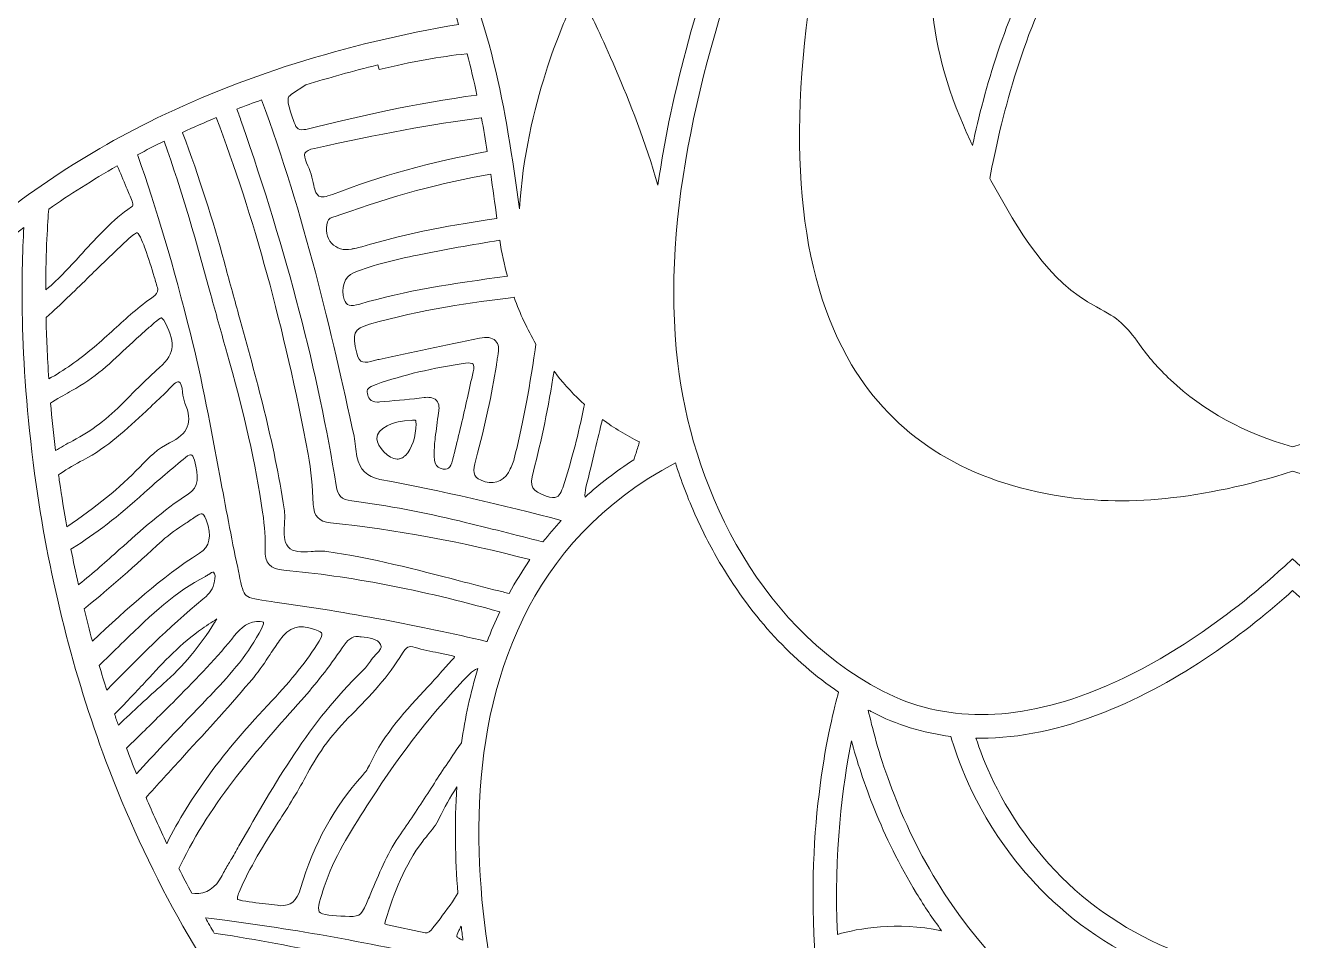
# Model space of a CAD drawing. Extents: x 126 to 2875, y -2951 to -49.
# Drawn here: x 648 to 1500, y -2413 to -1797 of the extents above; entities that cross this region are included whole.
import ezdxf

# ---------------------------------------------------------------- set-up
doc = ezdxf.new("R2010")
doc.units = 0
doc.header["$MEASUREMENT"] = 0
doc.layers.add('Layer 1', color=7, linetype='Continuous')

msp = doc.modelspace()

# ---------------------------------------------------------------- linework, layer by layer
at = {"layer": 'Layer 1', "lineweight": 0}
for points, knots in [([(2818.52, -1015.73), (2765.29, -1065.49), (2703.63, -1093.3), (2640.24, -1096.15), (2556.69, -1099.87), (2474.7, -1071.45), (2412.6, -1046.28), (2390.46, -1037.31), (2368.11, -1027.6), (2346.48, -1018.23), (2338.27, -1014.67), (2330.02, -1011.09), (2321.71, -1007.53), (2370.51, -1008.44), (2426.27, -1007.2), (2513.09, -924.65), (2568.78, -871.7), (2642.17, -798.11), (2625.81, -711.87), (2622.52, -694.49), (2611.09, -653.09), (2560.09, -612.54), (2565.36, -622.37), (2601.86, -692.87), (2569.54, -747.69), (2554.2, -773.71), (2526.78, -791.73), (2470.03, -803.98), (2455.63, -807.08), (2439.86, -809.44), (2422.81, -811.04), (2491.94, -734.79), (2533.75, -634.63), (2547.11, -513), (2561.91, -378.42), (2538.09, -252.24), (2515.5, -170.1), (2510.84, -153.21), (2505.7, -136.24), (2500.21, -119.65), (2496.11, -107.32), (2491.02, -97.85), (2485.03, -91.28), (2485.03, -91.28), (2489.08, -88.91), (2489.08, -88.91), (2488.22, -87.43), (2467.53, -52.75), (2420.58, -50.35), (2390.21, -48.79), (2356.11, -61.25), (2319.21, -87.4), (2293.72, -105.48), (2266.78, -130.21), (2238.64, -161.33), (2186.92, -191.97), (2146.46, -219.39), (2111.33, -247.55), (2059.02, -289.5), (2001.37, -329.63), (1934.36, -338.98), (1877.45, -346.93), (1826.29, -329.19), (1772.12, -310.4), (1744.15, -300.69), (1715.23, -290.66), (1685.52, -284.53), (1598.6, -266.59), (1534.9, -282.01), (1500.31, -329.06), (1465.72, -282.01), (1402.02, -266.61), (1315.1, -284.53), (1285.39, -290.66), (1256.47, -300.69), (1228.5, -310.4), (1174.33, -329.19), (1123.17, -346.93), (1066.26, -338.98), (999.25, -329.63), (941.6, -289.5), (889.29, -247.55), (854.16, -219.39), (813.72, -191.97), (761.98, -161.33), (733.84, -130.21), (706.9, -105.48), (681.41, -87.4), (644.51, -61.25), (610.42, -48.78), (580.04, -50.35), (533.09, -52.75), (512.4, -87.43), (511.54, -88.91), (511.54, -88.91), (515.6, -91.28), (515.6, -91.28), (509.6, -97.85), (504.51, -107.32), (500.43, -119.65), (494.91, -136.25), (489.76, -153.22), (485.12, -170.1), (462.53, -252.24), (438.71, -378.42), (453.51, -513), (466.87, -634.63), (508.68, -734.79), (577.81, -811.04), (560.76, -809.44), (544.99, -807.08), (530.59, -803.98), (473.84, -791.73), (446.42, -773.71), (431.08, -747.69), (398.76, -692.87), (435.26, -622.37), (440.53, -612.54), (389.53, -653.09), (378.1, -694.49), (374.81, -711.87), (358.45, -798.11), (431.84, -871.7), (487.53, -924.65), (574.36, -1007.2), (630.11, -1008.44), (678.91, -1007.53), (670.6, -1011.09), (662.35, -1014.67), (654.14, -1018.23), (632.51, -1027.6), (610.16, -1037.31), (588.02, -1046.28), (525.92, -1071.45), (443.9, -1099.88), (360.39, -1096.15), (296.99, -1093.3), (235.33, -1065.49), (182.1, -1015.73), (182.1, -1015.73), (125.87, -963.15), (125.87, -963.15), (125.87, -963.15), (170.22, -1026.07), (170.22, -1026.07), (219.77, -1096.34), (304.4, -1156.08), (385.84, -1178.26), (421.01, -1187.83), (457.96, -1193.28), (496.54, -1194.59), (485.65, -1205.66), (470.29, -1222.36), (453.05, -1244.47), (422.71, -1283.4), (380.73, -1347.02), (353.04, -1429.06), (321.9, -1521.35), (314.84, -1617.62), (332.07, -1715.18), (353.53, -1836.78), (412.97, -1960.62), (508.76, -2083.27), (508.76, -2083.27), (517.35, -2094.25), (517.35, -2094.25), (517.35, -2094.25), (522.39, -2081.24), (522.39, -2081.24), (522.59, -2080.7), (544.03, -2026.57), (607.28, -1966.45), (618.55, -1955.74), (631.63, -1944.41), (646.68, -1932.9), (644.92, -1962.85), (643.59, -2025.77), (654.99, -2105.75), (664.24, -2170.7), (680.05, -2233.27), (701.96, -2291.74), (729.36, -2364.83), (766.43, -2431.68), (812.16, -2490.44), (814.05, -2493.21), (839.63, -2531.25), (859.49, -2587.32), (878.32, -2640.42), (895.73, -2721.14), (871.87, -2804.06), (871.87, -2804.06), (865.62, -2825.84), (865.62, -2825.84), (865.62, -2825.84), (884.08, -2812.68), (884.08, -2812.68), (885.65, -2811.57), (922.92, -2784.71), (954.16, -2735.73), (978.8, -2697.08), (1003.28, -2637.97), (992.89, -2564.05), (993.48, -2564.79), (994.03, -2565.49), (994.54, -2566.17), (1016.21, -2595.31), (1039.76, -2622.73), (1064.5, -2647.63), (1109.21, -2692.65), (1155.37, -2726.78), (1201.72, -2749.11), (1255.68, -2775.1), (1310.13, -2785.14), (1363.64, -2778.93), (1378.87, -2809.5), (1404.34, -2833.21), (1429, -2856.2), (1455.2, -2880.59), (1479.94, -2903.62), (1493.04, -2933.91), (1493.04, -2933.91), (1500.31, -2950.67), (1500.31, -2950.67), (1500.31, -2950.67), (1507.58, -2933.91), (1507.58, -2933.91), (1520.68, -2903.62), (1545.42, -2880.59), (1571.62, -2856.2), (1596.29, -2833.21), (1621.76, -2809.5), (1636.98, -2778.93), (1690.49, -2785.14), (1744.94, -2775.1), (1798.9, -2749.11), (1845.25, -2726.78), (1891.43, -2692.65), (1936.12, -2647.63), (1960.86, -2622.73), (1984.41, -2595.33), (2006.08, -2566.18), (2006.59, -2565.5), (2007.14, -2564.79), (2007.73, -2564.05), (1997.35, -2637.97), (2021.82, -2697.08), (2046.46, -2735.73), (2077.7, -2784.71), (2114.98, -2811.57), (2116.54, -2812.68), (2116.54, -2812.68), (2135, -2825.84), (2135, -2825.84), (2135, -2825.84), (2128.75, -2804.06), (2128.75, -2804.06), (2104.89, -2721.14), (2122.3, -2640.42), (2141.13, -2587.32), (2161.01, -2531.22), (2186.59, -2493.18), (2188.46, -2490.44), (2234.19, -2431.68), (2271.26, -2364.83), (2298.65, -2291.74), (2320.57, -2233.27), (2336.38, -2170.7), (2345.63, -2105.75), (2357.03, -2025.77), (2355.7, -1962.85), (2353.94, -1932.9), (2368.99, -1944.41), (2382.07, -1955.74), (2393.34, -1966.45), (2456.59, -2026.57), (2478.03, -2080.7), (2478.23, -2081.24), (2478.23, -2081.24), (2483.25, -2094.29), (2483.25, -2094.29), (2483.25, -2094.29), (2491.86, -2083.27), (2491.86, -2083.27), (2587.65, -1960.62), (2647.09, -1836.78), (2668.55, -1715.18), (2685.78, -1617.62), (2678.72, -1521.35), (2647.58, -1429.06), (2619.89, -1347.02), (2577.91, -1283.4), (2547.57, -1244.47), (2530.33, -1222.36), (2514.97, -1205.66), (2504.08, -1194.59), (2542.66, -1193.28), (2579.61, -1187.83), (2614.78, -1178.26), (2696.22, -1156.08), (2780.85, -1096.34), (2830.4, -1026.07), (2830.4, -1026.07), (2874.75, -963.15), (2874.75, -963.15), (2874.75, -963.15), (2818.52, -1015.73), (2818.52, -1015.73)], [0, 0, 0, 0, 1, 1, 1, 2, 2, 2, 3, 3, 3, 4, 4, 4, 5, 5, 5, 6, 6, 6, 7, 7, 7, 8, 8, 8, 9, 9, 9, 10, 10, 10, 11, 11, 11, 12, 12, 12, 13, 13, 13, 14, 14, 14, 15, 15, 15, 16, 16, 16, 17, 17, 17, 18, 18, 18, 19, 19, 19, 20, 20, 20, 21, 21, 21, 22, 22, 22, 23, 23, 23, 24, 24, 24, 25, 25, 25, 26, 26, 26, 27, 27, 27, 28, 28, 28, 29, 29, 29, 30, 30, 30, 31, 31, 31, 32, 32, 32, 33, 33, 33, 34, 34, 34, 35, 35, 35, 36, 36, 36, 37, 37, 37, 38, 38, 38, 39, 39, 39, 40, 40, 40, 41, 41, 41, 42, 42, 42, 43, 43, 43, 44, 44, 44, 45, 45, 45, 46, 46, 46, 47, 47, 47, 48, 48, 48, 49, 49, 49, 50, 50, 50, 51, 51, 51, 52, 52, 52, 53, 53, 53, 54, 54, 54, 55, 55, 55, 56, 56, 56, 57, 57, 57, 58, 58, 58, 59, 59, 59, 60, 60, 60, 61, 61, 61, 62, 62, 62, 63, 63, 63, 64, 64, 64, 65, 65, 65, 66, 66, 66, 67, 67, 67, 68, 68, 68, 69, 69, 69, 70, 70, 70, 71, 71, 71, 72, 72, 72, 73, 73, 73, 74, 74, 74, 75, 75, 75, 76, 76, 76, 77, 77, 77, 78, 78, 78, 79, 79, 79, 80, 80, 80, 81, 81, 81, 82, 82, 82, 83, 83, 83, 84, 84, 84, 85, 85, 85, 86, 86, 86, 87, 87, 87, 88, 88, 88, 89, 89, 89, 90, 90, 90, 91, 91, 91, 92, 92, 92, 93, 93, 93, 94, 94, 94, 95, 95, 95, 96, 96, 96, 97, 97, 97, 98, 98, 98, 99, 99, 99, 100, 100, 100, 101, 101, 101, 102, 102, 102, 102]), ([(1643.14, -1202.51), (1610.63, -1234.77), (1576.67, -1291.96), (1599.45, -1381.27), (1613.57, -1436.61), (1641.02, -1488.75), (1667.58, -1539.17), (1706.16, -1612.43), (1746.05, -1688.19), (1743.6, -1773.01), (1742.76, -1801.88), (1735.48, -1832.42), (1721.85, -1864.15), (1720.25, -1867.87), (1718.57, -1871.61), (1716.8, -1875.38), (1708.41, -1837.54), (1694.97, -1790.45), (1671.48, -1748.82), (1655.24, -1720.03), (1626.3, -1680.96), (1580.68, -1658.35), (1553.85, -1645.06), (1525.35, -1628.09), (1510.03, -1601.71), (1507.5, -1597.36), (1505.33, -1592.75), (1503.59, -1587.86), (1503.59, -1587.86), (1501.1, -1587.04), (1501.1, -1587.04), (1501.1, -1587.04), (1498.62, -1587.86), (1498.62, -1587.86), (1496.88, -1592.75), (1494.71, -1597.36), (1492.17, -1601.71), (1476.85, -1628.09), (1448.36, -1645.06), (1421.53, -1658.35), (1375.91, -1680.96), (1346.97, -1720.03), (1330.73, -1748.82), (1306.76, -1791.29), (1293.26, -1839.44), (1284.92, -1877.64), (1282.75, -1873.11), (1280.69, -1868.62), (1278.77, -1864.15), (1265.16, -1832.42), (1257.86, -1801.88), (1257.02, -1773.01), (1254.57, -1688.19), (1294.48, -1612.43), (1333.05, -1539.17), (1359.6, -1488.75), (1387.05, -1436.61), (1401.17, -1381.27), (1423.95, -1291.96), (1389.99, -1234.77), (1357.48, -1202.51), (1332.01, -1177.23), (1303.93, -1163.22), (1289.97, -1157.28), (1295.66, -1148.29), (1307.68, -1132.29), (1328.86, -1116.41), (1358.27, -1094.36), (1411.9, -1068.07), (1500.31, -1068.07), (1588.72, -1068.07), (1642.35, -1094.36), (1671.78, -1116.41), (1692.94, -1132.29), (1704.97, -1148.31), (1710.65, -1157.28), (1696.69, -1163.22), (1668.61, -1177.23), (1643.14, -1202.51)], [0, 0, 0, 0, 1, 1, 1, 2, 2, 2, 3, 3, 3, 4, 4, 4, 5, 5, 5, 6, 6, 6, 7, 7, 7, 8, 8, 8, 9, 9, 9, 10, 10, 10, 11, 11, 11, 12, 12, 12, 13, 13, 13, 14, 14, 14, 15, 15, 15, 16, 16, 16, 17, 17, 17, 18, 18, 18, 19, 19, 19, 20, 20, 20, 21, 21, 21, 22, 22, 22, 23, 23, 23, 24, 24, 24, 25, 25, 25, 26, 26, 26, 26]), ([(595.65, -1955.67), (547.73, -2001.41), (523.27, -2043.17), (513.25, -2063.18), (351.24, -1850.9), (300.93, -1633.86), (367.81, -1434.79), (413.04, -1300.22), (498.21, -1214.35), (518.92, -1194.89), (570.92, -1194.54), (625.71, -1186.91), (682.88, -1172.02), (711.5, -1164.56), (738.46, -1157.85), (763.88, -1151.87), (763.88, -1151.87), (763.9, -1151.87), (763.9, -1151.87), (731.69, -1201.24), (713.59, -1264.53), (713.69, -1329.27), (713.78, -1388.9), (730.17, -1448.99), (763.65, -1512.25), (763.65, -1512.25), (763.08, -1512.77), (763.08, -1512.77), (763.25, -1512.96), (763.9, -1513.64), (764.94, -1514.7), (768.62, -1521.55), (772.48, -1528.46), (776.55, -1535.39), (795.24, -1567.21), (817.93, -1596.66), (839.87, -1625.14), (865.91, -1658.95), (892.83, -1693.92), (912.97, -1732.78), (924.05, -1754.2), (932.49, -1775.22), (939.17, -1796.29), (862.23, -1809.4), (792.14, -1831.5), (730.7, -1862.08), (679.38, -1887.65), (633.94, -1919.13), (595.65, -1955.67)], [0, 0, 0, 0, 1, 1, 1, 2, 2, 2, 3, 3, 3, 4, 4, 4, 5, 5, 5, 6, 6, 6, 7, 7, 7, 8, 8, 8, 9, 9, 9, 10, 10, 10, 11, 11, 11, 12, 12, 12, 13, 13, 13, 14, 14, 14, 15, 15, 15, 16, 16, 16, 16]), ([(1861.94, -1717.87), (1896.11, -1816.3), (1926.08, -1921.57), (1913.95, -2024.38), (1904.93, -2100.97), (1863.98, -2199.05), (1776.13, -2244.64), (1735.32, -2265.83), (1687.24, -2265.74), (1633.28, -2244.38), (1591.77, -2227.95), (1546.47, -2198.21), (1505.68, -2160.6), (1505.68, -2160.6), (1500.31, -2155.64), (1500.31, -2155.64), (1500.31, -2155.64), (1494.94, -2160.6), (1494.94, -2160.6), (1454.17, -2198.21), (1408.85, -2227.95), (1367.34, -2244.38), (1313.38, -2265.74), (1265.32, -2265.83), (1224.49, -2244.64), (1136.64, -2199.05), (1095.69, -2100.97), (1086.67, -2024.38), (1074.54, -1921.57), (1104.51, -1816.3), (1138.68, -1717.87), (1192.09, -1564.07), (1240.61, -1397.2), (1237.32, -1215.98), (1242.3, -1222.28), (1247.26, -1228.83), (1252.28, -1235.64), (1266.9, -1255.47), (1279.52, -1282.41), (1289.81, -1315.72), (1286.06, -1365.69), (1274.23, -1419.52), (1252.67, -1484.91), (1252.67, -1484.91), (1248.76, -1496.73), (1248.76, -1496.73), (1227.63, -1560.64), (1195.7, -1657.2), (1179.17, -1755.34), (1159.2, -1873.95), (1167.41, -1964.74), (1203.58, -2025.16), (1232, -2072.62), (1277.82, -2102.14), (1339.8, -2112.95), (1386.89, -2121.13), (1439.41, -2115.88), (1500.31, -2096.85), (1542.72, -2110.1), (1581.07, -2116.68), (1616.36, -2116.68), (1631.73, -2116.68), (1646.53, -2115.43), (1660.82, -2112.95), (1722.8, -2102.14), (1768.62, -2072.62), (1797.04, -2025.16), (1833.21, -1964.74), (1841.42, -1873.97), (1821.45, -1755.36), (1804.92, -1657.2), (1772.99, -1560.64), (1751.86, -1496.75), (1751.86, -1496.75), (1747.95, -1484.91), (1747.95, -1484.91), (1726.39, -1419.52), (1714.56, -1365.69), (1710.81, -1315.72), (1721.1, -1282.41), (1733.72, -1255.47), (1748.34, -1235.64), (1753.36, -1228.83), (1758.32, -1222.28), (1763.3, -1215.98), (1760.01, -1397.2), (1808.53, -1564.07), (1861.94, -1717.87)], [0, 0, 0, 0, 1, 1, 1, 2, 2, 2, 3, 3, 3, 4, 4, 4, 5, 5, 5, 6, 6, 6, 7, 7, 7, 8, 8, 8, 9, 9, 9, 10, 10, 10, 11, 11, 11, 12, 12, 12, 13, 13, 13, 14, 14, 14, 15, 15, 15, 16, 16, 16, 17, 17, 17, 18, 18, 18, 19, 19, 19, 20, 20, 20, 21, 21, 21, 22, 22, 22, 23, 23, 23, 24, 24, 24, 25, 25, 25, 26, 26, 26, 27, 27, 27, 28, 28, 28, 29, 29, 29, 29]), ([(1073.31, -1904.5), (1057.16, -1847.85), (1028.89, -1791.35), (1027.29, -1788.2), (1027.29, -1788.2), (1019.99, -1773.7), (1019.99, -1773.7), (1019.99, -1773.7), (1013.06, -1788.39), (1013.06, -1788.39), (1011.49, -1791.73), (984.53, -1849.92), (980.08, -1920.43), (970.81, -1851.71), (960.84, -1790.8), (927.02, -1725.52), (906.24, -1685.39), (878.87, -1649.85), (852.4, -1615.49), (835.1, -1593.02), (817.34, -1569.93), (801.61, -1545.76), (818.84, -1558.39), (841.7, -1572.94), (869.91, -1586.22), (909.98, -1605.09), (952.56, -1617.4), (996.44, -1622.85), (1013.72, -1624.98), (1031.23, -1626.06), (1048.91, -1626.06), (1084.24, -1626.06), (1120.26, -1621.77), (1156.54, -1613.25), (1146.14, -1646.99), (1135.04, -1680.12), (1123.74, -1712.68), (1102.24, -1774.57), (1082.39, -1839.18), (1073.31, -1904.5)], [0, 0, 0, 0, 1, 1, 1, 2, 2, 2, 3, 3, 3, 4, 4, 4, 5, 5, 5, 6, 6, 6, 7, 7, 7, 8, 8, 8, 9, 9, 9, 10, 10, 10, 11, 11, 11, 12, 12, 12, 13, 13, 13, 13]), ([(1704.28, -1899.63), (1704.28, -1899.63), (1703.29, -1901.39), (1703.29, -1901.39), (1684.63, -1934.72), (1665.32, -1969.2), (1632.22, -1986.31), (1617.28, -1994.05), (1612.4, -1998.91), (1603.38, -2011.62), (1597.63, -2019.71), (1590.6, -2027.69), (1582.48, -2035.34), (1560.37, -2056.15), (1532, -2071.7), (1500.31, -2080.36), (1468.62, -2071.7), (1440.25, -2056.15), (1418.14, -2035.34), (1410.02, -2027.69), (1402.99, -2019.71), (1397.24, -2011.62), (1388.22, -1998.91), (1383.35, -1994.05), (1368.4, -1986.31), (1335.3, -1969.2), (1315.99, -1934.72), (1297.33, -1901.39), (1297.33, -1901.39), (1296.49, -1899.88), (1296.49, -1899.88), (1304.15, -1860.72), (1317.45, -1804.57), (1344.52, -1756.59), (1359.66, -1729.74), (1386.54, -1693.35), (1428.55, -1672.54), (1455.13, -1659.37), (1483.26, -1642.71), (1501.1, -1617.18), (1518.94, -1642.71), (1547.07, -1659.37), (1573.65, -1672.54), (1615.66, -1693.35), (1642.54, -1729.74), (1657.69, -1756.59), (1684.28, -1803.72), (1697.56, -1858.72), (1705.3, -1897.78), (1704.96, -1898.39), (1704.62, -1899.01), (1704.28, -1899.63)], [0, 0, 0, 0, 1, 1, 1, 2, 2, 2, 3, 3, 3, 4, 4, 4, 5, 5, 5, 6, 6, 6, 7, 7, 7, 8, 8, 8, 9, 9, 9, 10, 10, 10, 11, 11, 11, 12, 12, 12, 13, 13, 13, 14, 14, 14, 15, 15, 15, 16, 16, 16, 17, 17, 17, 17]), ([(837.35, -1866.75), (836.83, -1866.88), (836.21, -1866.94), (835.66, -1867), (835.35, -1867.02), (835.07, -1867.05), (834.97, -1867.07), (830.7, -1867.46), (829.69, -1865.64), (827.88, -1860.34), (827.88, -1860.34), (827.46, -1859.14), (827.46, -1859.14), (823.21, -1847.11), (823.94, -1845.16), (826.74, -1843.32), (826.74, -1843.32), (836.43, -1837.01), (836.43, -1837.01), (851.85, -1832.18), (868, -1827.68), (884.9, -1823.58), (884.9, -1823.58), (885.65, -1826.65), (885.65, -1826.65), (907.82, -1821.38), (926.5, -1818.03), (944.4, -1816.08), (944.4, -1816.08), (944.9, -1816.03), (944.9, -1816.03), (947.36, -1825.25), (949.55, -1834.51), (951.53, -1843.83), (910.18, -1849.24), (870.61, -1858.46), (837.35, -1866.75)], [0, 0, 0, 0, 1, 1, 1, 2, 2, 2, 3, 3, 3, 4, 4, 4, 5, 5, 5, 6, 6, 6, 7, 7, 7, 8, 8, 8, 9, 9, 9, 10, 10, 10, 11, 11, 11, 12, 12, 12, 12]), ([(939.78, -2130.27), (916.12, -2124.55), (891.77, -2120.01), (867.41, -2116.76), (860.21, -2115.8), (857.93, -2113.55), (856.77, -2106.3), (844.73, -2030.68), (823.91, -1950.76), (793.15, -1861.97), (792.16, -1859.09), (791.13, -1856.22), (790.07, -1853.37), (790.07, -1853.37), (790.05, -1853.31), (790.05, -1853.31), (795.46, -1851.19), (800.97, -1849.1), (806.61, -1847.06), (806.61, -1847.06), (806.62, -1847.11), (806.62, -1847.11), (835.28, -1923.91), (853.75, -2004.09), (868.82, -2073.22), (869.31, -2075.48), (869.58, -2077.81), (869.86, -2080.26), (870.12, -2082.46), (870.39, -2084.74), (870.83, -2087), (872.46, -2095.39), (877.78, -2100.67), (886.18, -2102.26), (928.08, -2110.19), (969.15, -2119.5), (1008.29, -2129.9), (1003.92, -2134.62), (999.81, -2139.46), (995.93, -2144.4), (995.93, -2144.4), (994.63, -2144.05), (994.63, -2144.05), (978.25, -2139.73), (960.3, -2135.22), (939.78, -2130.27)], [0, 0, 0, 0, 1, 1, 1, 2, 2, 2, 3, 3, 3, 4, 4, 4, 5, 5, 5, 6, 6, 6, 7, 7, 7, 8, 8, 8, 9, 9, 9, 10, 10, 10, 11, 11, 11, 12, 12, 12, 13, 13, 13, 14, 14, 14, 15, 15, 15, 15]), ([(966.34, -2177.33), (957.4, -2175.1), (948.33, -2172.74), (939.56, -2170.44), (910.66, -2162.92), (880.77, -2155.13), (850.47, -2150.83), (847.02, -2150.34), (843.41, -2150.56), (839.93, -2150.77), (833.49, -2151.18), (827.93, -2151.51), (824.53, -2147.69), (821.47, -2144.28), (821.74, -2138.75), (822.03, -2132.89), (822.2, -2129.33), (822.39, -2125.66), (821.85, -2122.13), (815.12, -2077.59), (802.95, -2033.72), (791.17, -1991.3), (787.99, -1979.85), (784.72, -1968.01), (781.58, -1956.35), (774.05, -1928.23), (764.86, -1899.74), (753.52, -1869.19), (753.52, -1869.19), (753.42, -1868.95), (753.42, -1868.95), (760.75, -1865.55), (768.33, -1862.21), (776.14, -1858.95), (801.38, -1925.21), (821.63, -1999.23), (838.03, -2085.28), (840.12, -2096.22), (840.75, -2107.73), (841.39, -2118.85), (841.39, -2118.85), (841.4, -2119.17), (841.4, -2119.17), (841.84, -2127.07), (845.2, -2130.61), (852.97, -2131.44), (896.55, -2136.04), (941.7, -2144.39), (987.21, -2156.23), (982.06, -2163.65), (977.41, -2171.28), (973.18, -2179.07), (973.18, -2179.07), (969.97, -2178.26), (969.97, -2178.26), (968.77, -2177.95), (967.56, -2177.63), (966.34, -2177.33)], [0, 0, 0, 0, 1, 1, 1, 2, 2, 2, 3, 3, 3, 4, 4, 4, 5, 5, 5, 6, 6, 6, 7, 7, 7, 8, 8, 8, 9, 9, 9, 10, 10, 10, 11, 11, 11, 12, 12, 12, 13, 13, 13, 14, 14, 14, 15, 15, 15, 16, 16, 16, 17, 17, 17, 18, 18, 18, 19, 19, 19, 19]), ([(958.4, -1881.8), (920.15, -1888.96), (886.12, -1898.39), (854.35, -1910.65), (849.95, -1912.34), (846.99, -1912.7), (845.26, -1911.74), (843.68, -1910.85), (842.53, -1908.43), (841.8, -1904.54), (840.88, -1899.61), (839.25, -1894.55), (836.94, -1889.45), (835.56, -1886.41), (835.18, -1884.21), (835.83, -1882.91), (836.51, -1881.55), (838.65, -1880.46), (842.21, -1879.67), (885.71, -1869.96), (921.36, -1863.46), (954.39, -1859.17), (954.39, -1859.17), (954.58, -1859.15), (954.58, -1859.15), (955.98, -1866.64), (957.27, -1874.17), (958.49, -1881.79), (958.49, -1881.79), (958.4, -1881.8), (958.4, -1881.8)], [0, 0, 0, 0, 1, 1, 1, 2, 2, 2, 3, 3, 3, 4, 4, 4, 5, 5, 5, 6, 6, 6, 7, 7, 7, 8, 8, 8, 9, 9, 9, 10, 10, 10, 10]), ([(815.65, -2184.82), (815.65, -2184.82), (813.07, -2184.45), (813.07, -2184.45), (803.74, -2183.17), (798.6, -2182.46), (796.29, -2180.46), (794.07, -2178.56), (793.22, -2174.4), (791.51, -2166.12), (791.21, -2164.74), (790.9, -2163.26), (790.57, -2161.66), (786.22, -2141.16), (782.34, -2120.2), (778.57, -2099.91), (772.75, -2068.4), (766.72, -2035.83), (758.75, -2004.14), (747.5, -1959.29), (735.93, -1920.14), (723.36, -1884.45), (723.36, -1884.45), (723.2, -1883.97), (723.2, -1883.97), (728.98, -1880.9), (734.93, -1877.86), (741.04, -1874.87), (753.34, -1908.7), (763.08, -1944.03), (772.49, -1978.21), (775.77, -1990.09), (779.16, -2002.38), (782.61, -2014.43), (795.08, -2058.07), (802.71, -2091.96), (807.35, -2124.36), (808.78, -2134.35), (809.31, -2142.36), (809.06, -2149.56), (808.74, -2158.46), (812.48, -2162.61), (821.53, -2163.4), (866, -2167.31), (912.22, -2176.19), (966.96, -2191.32), (963.83, -2197.92), (960.98, -2204.62), (958.4, -2211.38), (958.4, -2211.38), (958.02, -2211.3), (958.02, -2211.3), (913, -2200.61), (865.1, -2191.7), (815.65, -2184.82)], [0, 0, 0, 0, 1, 1, 1, 2, 2, 2, 3, 3, 3, 4, 4, 4, 5, 5, 5, 6, 6, 6, 7, 7, 7, 8, 8, 8, 9, 9, 9, 10, 10, 10, 11, 11, 11, 12, 12, 12, 13, 13, 13, 14, 14, 14, 15, 15, 15, 16, 16, 16, 17, 17, 17, 18, 18, 18, 18]), ([(663.46, -1920.6), (677.34, -1910.82), (692.7, -1901.02), (709.57, -1891.46), (711.61, -1896.24), (713.62, -1901.02), (715.63, -1905.82), (716.96, -1908.97), (718.29, -1912.12), (719.62, -1915.27), (720.73, -1917.91), (719.94, -1918.45), (719.1, -1919.02), (706.33, -1927.73), (696.07, -1939.09), (686.13, -1950.08), (678.48, -1958.53), (670.58, -1967.28), (661.67, -1974.6), (661.67, -1974.6), (661.45, -1974.79), (661.45, -1974.79), (661.45, -1948.04), (662.75, -1929.06), (663.46, -1920.6)], [0, 0, 0, 0, 1, 1, 1, 2, 2, 2, 3, 3, 3, 4, 4, 4, 5, 5, 5, 6, 6, 6, 7, 7, 7, 8, 8, 8, 8]), ([(964.92, -1926.84), (937.5, -1930.86), (905.29, -1936.26), (874.17, -1945.84), (872.62, -1946.31), (870.97, -1946.63), (869.23, -1946.97), (868.52, -1947.12), (867.79, -1947.26), (867.08, -1947.4), (861.9, -1948.51), (857.04, -1947.07), (853.75, -1943.46), (850.35, -1939.76), (849.3, -1934.37), (850.93, -1929.09), (851.6, -1926.9), (853.23, -1926.24), (856.79, -1925.21), (857.66, -1924.96), (858.51, -1924.7), (859.32, -1924.42), (894.67, -1911.75), (927.86, -1902.76), (960.8, -1896.94), (962.24, -1906.74), (963.61, -1916.71), (964.97, -1926.84), (964.97, -1926.84), (964.92, -1926.84), (964.92, -1926.84)], [0, 0, 0, 0, 1, 1, 1, 2, 2, 2, 3, 3, 3, 4, 4, 4, 5, 5, 5, 6, 6, 6, 7, 7, 7, 8, 8, 8, 9, 9, 9, 10, 10, 10, 10]), ([(661.64, -1993.53), (661.64, -1993.53), (665.69, -1989.86), (665.69, -1989.86), (674.84, -1981.44), (683.86, -1972.6), (692.59, -1964.06), (699.52, -1957.26), (706.69, -1950.25), (713.86, -1943.51), (718.99, -1938.66), (722.08, -1936.34), (723.04, -1936.54), (724.5, -1936.89), (727.38, -1944.71), (728.33, -1947.29), (730.59, -1953.45), (732.54, -1959.91), (734.41, -1966.14), (735.23, -1968.87), (736.05, -1971.59), (736.91, -1974.3), (736.78, -1976.59), (735.85, -1978.05), (733.62, -1979.6), (724.17, -1986.07), (715.68, -1993.81), (707.48, -2001.3), (703.11, -2005.31), (698.59, -2009.44), (694, -2013.29), (683.45, -2022.15), (673.45, -2029.16), (663.48, -2034.7), (662.48, -2019.85), (661.91, -2006.07), (661.64, -1993.53)], [0, 0, 0, 0, 1, 1, 1, 2, 2, 2, 3, 3, 3, 4, 4, 4, 5, 5, 5, 6, 6, 6, 7, 7, 7, 8, 8, 8, 9, 9, 9, 10, 10, 10, 11, 11, 11, 12, 12, 12, 12]), ([(872.63, -1984.36), (866.17, -1986.23), (863.74, -1985.5), (862.19, -1981.26), (859.57, -1974.11), (862.53, -1965.72), (868.49, -1963.31), (882.45, -1957.68), (897.41, -1954.38), (911.54, -1951.49), (929.52, -1947.81), (948.17, -1944.46), (966.95, -1941.51), (968.12, -1949.67), (969.83, -1957.77), (972.03, -1965.72), (934.65, -1970.48), (903.42, -1975.48), (872.63, -1984.36)], [0, 0, 0, 0, 1, 1, 1, 2, 2, 2, 3, 3, 3, 4, 4, 4, 5, 5, 5, 6, 6, 6, 6]), ([(963.94, -2009.06), (961.72, -2006.83), (958.22, -2006.26), (953.22, -2007.33), (930.38, -2012.24), (907.36, -2017.05), (885.74, -2021.56), (884.65, -2021.8), (883.54, -2022.07), (882.45, -2022.36), (875.72, -2024.07), (872.65, -2024.86), (870.67, -2017.31), (867.24, -2004.12), (868.6, -2001.05), (879.25, -1997.98), (913.77, -1988.02), (949, -1983.11), (975.81, -1979.93), (975.81, -1979.93), (976.54, -1979.85), (976.54, -1979.85), (980.5, -1990.79), (985.39, -2001.35), (991.17, -2011.26), (991.17, -2011.26), (990.61, -2015.07), (990.61, -2015.07), (986.4, -2044.22), (981.94, -2067.55), (976.57, -2088.49), (975.83, -2091.4), (974.5, -2094.54), (972.72, -2097.55), (968.81, -2104.16), (961.91, -2106.16), (954.27, -2102.87), (948.52, -2100.38), (948.82, -2096.76), (950.85, -2089.06), (957.05, -2065.62), (961.55, -2044.85), (964.62, -2025.57), (964.75, -2024.79), (964.84, -2024.02), (964.95, -2023.24), (965.13, -2021.88), (965.28, -2020.6), (965.57, -2019.38), (966.65, -2014.63), (966.11, -2011.24), (963.94, -2009.06)], [0, 0, 0, 0, 1, 1, 1, 2, 2, 2, 3, 3, 3, 4, 4, 4, 5, 5, 5, 6, 6, 6, 7, 7, 7, 8, 8, 8, 9, 9, 9, 10, 10, 10, 11, 11, 11, 12, 12, 12, 13, 13, 13, 14, 14, 14, 15, 15, 15, 16, 16, 16, 17, 17, 17, 17]), ([(664.69, -2050.93), (664.69, -2050.93), (666.06, -2050.09), (666.06, -2050.09), (670.82, -2047.18), (675.06, -2044.72), (679.02, -2042.6), (693.76, -2034.7), (706.01, -2023.13), (717.85, -2011.96), (717.85, -2011.96), (720.04, -2009.9), (720.04, -2009.9), (723.39, -2006.73), (726.95, -2003.61), (730.4, -2000.61), (732.3, -1998.96), (734.2, -1997.3), (736.07, -1995.64), (738.37, -1993.59), (739.24, -1993.69), (739.33, -1993.7), (739.43, -1993.74), (740.33, -1993.97), (741.74, -1996.85), (749.32, -2012.32), (748.24, -2018.05), (735.74, -2029.12), (728.31, -2035.68), (721.3, -2042.87), (714.51, -2049.84), (714.51, -2049.84), (713.99, -2050.37), (713.99, -2050.37), (703.41, -2061.22), (692.18, -2069.69), (679.65, -2076.27), (675.13, -2078.66), (671.38, -2080.81), (667.97, -2082.97), (666.64, -2071.89), (665.57, -2061.2), (664.69, -2050.93)], [0, 0, 0, 0, 1, 1, 1, 2, 2, 2, 3, 3, 3, 4, 4, 4, 5, 5, 5, 6, 6, 6, 7, 7, 7, 8, 8, 8, 9, 9, 9, 10, 10, 10, 11, 11, 11, 12, 12, 12, 13, 13, 13, 14, 14, 14, 14]), ([(924.21, -2049.19), (921.97, -2046.84), (918.49, -2046.97), (916.07, -2047.26), (907.24, -2048.32), (898.21, -2049.12), (889.48, -2049.92), (889.48, -2049.92), (886.2, -2050.2), (886.2, -2050.2), (885.61, -2050.26), (885.08, -2050.26), (884.57, -2050.26), (879.49, -2050.18), (878.28, -2047.24), (877.83, -2044.58), (877.37, -2041.83), (878.08, -2040.35), (883.71, -2038.39), (902.19, -2031.98), (921.82, -2027.31), (943.72, -2024.16), (946.34, -2023.78), (948.28, -2023.99), (948.93, -2024.7), (949.6, -2025.41), (949.63, -2027.41), (949.01, -2030.02), (947.67, -2035.81), (946.37, -2041.64), (945.07, -2047.45), (942.35, -2059.59), (939.53, -2072.16), (936.33, -2084.38), (936.13, -2085.2), (935.92, -2086.09), (935.73, -2086.99), (934.23, -2093.86), (933.07, -2095.9), (928.84, -2095.31), (922.88, -2094.49), (922.48, -2090.64), (922.91, -2079.85), (922.91, -2079.85), (922.92, -2079.33), (922.92, -2079.33), (923.11, -2077.74), (923.32, -2075.99), (923.53, -2074.12), (924.11, -2069.02), (924.78, -2063.24), (925.74, -2057.47), (926.15, -2055.03), (926.44, -2051.53), (924.21, -2049.19)], [0, 0, 0, 0, 1, 1, 1, 2, 2, 2, 3, 3, 3, 4, 4, 4, 5, 5, 5, 6, 6, 6, 7, 7, 7, 8, 8, 8, 9, 9, 9, 10, 10, 10, 11, 11, 11, 12, 12, 12, 13, 13, 13, 14, 14, 14, 15, 15, 15, 16, 16, 16, 17, 17, 17, 18, 18, 18, 18]), ([(670.73, -2104.01), (670.49, -2102.41), (670.28, -2100.82), (670.06, -2099.22), (670.06, -2099.22), (671.36, -2098.35), (671.36, -2098.35), (676.2, -2095.09), (681.35, -2092.02), (686.65, -2089.27), (702.91, -2080.77), (716.11, -2068.34), (728.9, -2056.34), (732.73, -2052.73), (736.7, -2049), (740.68, -2045.45), (741.91, -2044.36), (743.11, -2043.01), (744.29, -2041.73), (746.44, -2039.36), (749.4, -2036.13), (750.93, -2036.62), (752.52, -2037.16), (752.98, -2039.75), (753.5, -2043.68), (753.83, -2046.15), (754.18, -2048.7), (755.11, -2050.98), (760.4, -2063.89), (757.39, -2071.65), (744.7, -2077.73), (737.13, -2081.35), (730.89, -2087.48), (724.66, -2093.97), (711.14, -2108.03), (695.07, -2121.18), (675.57, -2134.16), (673.72, -2123.71), (672.1, -2113.65), (670.73, -2104.01)], [0, 0, 0, 0, 1, 1, 1, 2, 2, 2, 3, 3, 3, 4, 4, 4, 5, 5, 5, 6, 6, 6, 7, 7, 7, 8, 8, 8, 9, 9, 9, 10, 10, 10, 11, 11, 11, 12, 12, 12, 13, 13, 13, 13]), ([(1005.33, -2114.1), (1003.78, -2114.88), (1001.36, -2114.67), (998.15, -2113.52), (988.63, -2110.08), (986.62, -2107.77), (989.5, -2096.82), (995.04, -2075.77), (999.59, -2053.71), (1003.4, -2029.54), (1003.99, -2030.3), (1004.56, -2031.09), (1005.16, -2031.85), (1010.95, -2039.2), (1017.22, -2045.91), (1023.9, -2052), (1023.9, -2052), (1023.54, -2053.79), (1023.54, -2053.79), (1019.77, -2071.76), (1015.53, -2088.11), (1010.56, -2103.77), (1010.56, -2103.77), (1010.16, -2105), (1010.16, -2105), (1008.89, -2109.09), (1007.68, -2112.93), (1005.33, -2114.1)], [0, 0, 0, 0, 1, 1, 1, 2, 2, 2, 3, 3, 3, 4, 4, 4, 5, 5, 5, 6, 6, 6, 7, 7, 7, 8, 8, 8, 9, 9, 9, 9]), ([(910.53, -2064.92), (910.55, -2073.56), (907.76, -2081.89), (903.44, -2086.12), (902.99, -2086.56), (902.54, -2086.94), (902.08, -2087.26), (902.08, -2087.26), (902.06, -2087.27), (902.06, -2087.27), (901.62, -2087.57), (901.19, -2087.83), (900.75, -2088.03), (900.7, -2088.05), (900.65, -2088.08), (900.6, -2088.1), (900.19, -2088.27), (899.78, -2088.41), (899.37, -2088.51), (899.31, -2088.52), (899.24, -2088.54), (899.18, -2088.56), (898.74, -2088.65), (898.29, -2088.7), (897.85, -2088.7), (892.44, -2088.57), (884.2, -2080.24), (884.2, -2074.94), (884.2, -2074.94), (884.2, -2074.85), (884.2, -2074.85), (884.33, -2068.1), (894.59, -2062.72), (907.55, -2062.61), (907.55, -2062.61), (908.08, -2062.56), (908.08, -2062.56), (908.77, -2062.44), (909.26, -2062.4), (909.6, -2062.4), (909.96, -2062.4), (910.12, -2062.45), (910.15, -2062.45), (910.18, -2062.48), (910.53, -2063.01), (910.53, -2064.92)], [0, 0, 0, 0, 1, 1, 1, 2, 2, 2, 3, 3, 3, 4, 4, 4, 5, 5, 5, 6, 6, 6, 7, 7, 7, 8, 8, 8, 9, 9, 9, 10, 10, 10, 11, 11, 11, 12, 12, 12, 13, 13, 13, 14, 14, 14, 15, 15, 15, 15]), ([(1024.87, -2107.63), (1029.41, -2089.3), (1032.83, -2075.12), (1035.93, -2061.93), (1043.8, -2067.79), (1052.13, -2072.85), (1060.86, -2077.06), (1060.86, -2077.06), (1060.72, -2077.49), (1060.72, -2077.49), (1059.93, -2080.18), (1059.11, -2082.87), (1058.25, -2085.56), (1058.25, -2085.56), (1057.11, -2089.14), (1057.11, -2089.14), (1045.08, -2096.88), (1034.17, -2105.24), (1024.28, -2114.14), (1024.03, -2112.41), (1024.22, -2110.27), (1024.87, -2107.63)], [0, 0, 0, 0, 1, 1, 1, 2, 2, 2, 3, 3, 3, 4, 4, 4, 5, 5, 5, 6, 6, 6, 7, 7, 7, 7]), ([(683.42, -2173.21), (681.6, -2165.06), (679.92, -2157.07), (678.39, -2149.25), (678.39, -2149.25), (679.42, -2148.61), (679.42, -2148.61), (694.74, -2139.15), (710.13, -2127.26), (727.81, -2111.22), (736.89, -2103.01), (746.5, -2094.97), (755.53, -2087.51), (757.49, -2085.9), (758.8, -2085.53), (759.36, -2085.71), (759.89, -2085.88), (760.77, -2086.96), (761.43, -2089.43), (764.42, -2100.47), (764.63, -2107.38), (757.19, -2112.22), (740.38, -2123.13), (725.4, -2136.55), (710.92, -2149.55), (702.2, -2157.35), (693.19, -2165.42), (683.91, -2172.82), (683.91, -2172.82), (683.42, -2173.21), (683.42, -2173.21)], [0, 0, 0, 0, 1, 1, 1, 2, 2, 2, 3, 3, 3, 4, 4, 4, 5, 5, 5, 6, 6, 6, 7, 7, 7, 8, 8, 8, 9, 9, 9, 10, 10, 10, 10]), ([(1075.74, -2636.48), (1051.51, -2612.1), (1028.46, -2585.26), (1007.23, -2556.72), (1005.16, -2553.95), (1002.69, -2550.99), (1000.08, -2547.85), (994.65, -2541.33), (988.03, -2533.42), (985.1, -2526.72), (966.27, -2471.55), (884.95, -2197.31), (1085.02, -2091.15), (1088.9, -2103.31), (1093.46, -2115.18), (1098.63, -2126.72), (1103.81, -2138.26), (1109.6, -2149.44), (1116, -2160.15), (1137.05, -2195.45), (1163.99, -2224.5), (1194.85, -2245.36), (1189.42, -2264.57), (1172.26, -2334.04), (1179.3, -2424.57), (1184.1, -2486.1), (1199.2, -2544.45), (1224.19, -2598.02), (1253.24, -2660.26), (1295.76, -2716.09), (1350.72, -2764.23), (1259.05, -2770.89), (1166.62, -2727.99), (1075.74, -2636.48)], [0, 0, 0, 0, 1, 1, 1, 2, 2, 2, 3, 3, 3, 4, 4, 4, 5, 5, 5, 6, 6, 6, 7, 7, 7, 8, 8, 8, 9, 9, 9, 10, 10, 10, 11, 11, 11, 11]), ([(687.2, -2189.33), (687.2, -2189.33), (688.36, -2188.39), (688.36, -2188.39), (705.11, -2174.95), (721.02, -2160.75), (739.74, -2143.55), (744.51, -2139.16), (750.19, -2135.41), (755.68, -2131.79), (758.07, -2130.2), (760.56, -2128.56), (762.97, -2126.88), (764.58, -2125.74), (765.94, -2125.23), (766.69, -2125.47), (767.11, -2125.6), (768.21, -2126.26), (769.41, -2129.59), (773.29, -2140.4), (771.86, -2147.49), (764.9, -2151.92), (738.95, -2168.46), (716.84, -2188.52), (692.81, -2211.11), (690.81, -2203.75), (688.95, -2196.48), (687.2, -2189.33)], [0, 0, 0, 0, 1, 1, 1, 2, 2, 2, 3, 3, 3, 4, 4, 4, 5, 5, 5, 6, 6, 6, 7, 7, 7, 8, 8, 8, 9, 9, 9, 9]), ([(697.4, -2227.38), (697.4, -2227.38), (698.6, -2226.23), (698.6, -2226.23), (703.79, -2221.21), (708.97, -2216.14), (714.15, -2211.09), (732.81, -2192.83), (748.69, -2178.02), (768.84, -2167.51), (769.61, -2167.12), (770.36, -2166.63), (771.07, -2166.17), (772.54, -2165.2), (773.79, -2164.43), (774.22, -2164.74), (775.69, -2165.84), (775.55, -2167.74), (774.65, -2171.87), (774.65, -2171.87), (774.49, -2172.58), (774.49, -2172.58), (773.51, -2177.15), (769.99, -2180.53), (767.05, -2182.95), (744.05, -2201.85), (723.34, -2222.65), (702.46, -2244.07), (700.71, -2238.46), (699.01, -2232.91), (697.4, -2227.38)], [0, 0, 0, 0, 1, 1, 1, 2, 2, 2, 3, 3, 3, 4, 4, 4, 5, 5, 5, 6, 6, 6, 7, 7, 7, 8, 8, 8, 9, 9, 9, 10, 10, 10, 10]), ([(1287.27, -2276.31), (1288.38, -2276.33), (1289.51, -2276.34), (1290.63, -2276.34), (1316.56, -2276.34), (1344.12, -2270.6), (1373.17, -2259.1), (1425.4, -2238.43), (1470.33, -2204.03), (1500.31, -2177.12), (1530.29, -2204.03), (1575.22, -2238.43), (1627.45, -2259.1), (1657.75, -2271.09), (1686.45, -2276.83), (1713.36, -2276.31), (1711.1, -2283.35), (1707.33, -2293.68), (1701.44, -2305.75), (1695.55, -2317.83), (1687.54, -2331.64), (1676.84, -2345.69), (1635.61, -2399.85), (1576.21, -2430.81), (1500.31, -2437.76), (1424.68, -2430.84), (1365.43, -2400.05), (1324.21, -2346.25), (1302.58, -2318.05), (1291.83, -2290.53), (1287.27, -2276.31)], [0, 0, 0, 0, 1, 1, 1, 2, 2, 2, 3, 3, 3, 4, 4, 4, 5, 5, 5, 6, 6, 6, 7, 7, 7, 8, 8, 8, 9, 9, 9, 10, 10, 10, 10]), ([(707.74, -2260.2), (707.74, -2260.2), (708.86, -2259.02), (708.86, -2259.02), (712.39, -2255.42), (715.9, -2251.77), (719.39, -2248.13), (722.63, -2244.73), (725.88, -2241.22), (729.01, -2237.83), (740.61, -2225.29), (752.61, -2212.34), (766.95, -2202.47), (766.95, -2202.47), (768, -2201.74), (768, -2201.74), (770.03, -2200.34), (771.92, -2199.03), (773.94, -2197.89), (774.46, -2197.59), (775, -2197.21), (775.55, -2196.83), (775.84, -2196.62), (776.23, -2196.34), (776.58, -2196.12), (776.34, -2196.56), (775.96, -2197.13), (775.71, -2197.53), (775.46, -2197.89), (775.22, -2198.24), (775, -2198.59), (765.4, -2214.18), (753.78, -2228.06), (740.46, -2239.86), (730.4, -2248.74), (720.26, -2258.11), (710.28, -2267.67), (709.41, -2265.17), (708.57, -2262.68), (707.74, -2260.2)], [0, 0, 0, 0, 1, 1, 1, 2, 2, 2, 3, 3, 3, 4, 4, 4, 5, 5, 5, 6, 6, 6, 7, 7, 7, 8, 8, 8, 9, 9, 9, 10, 10, 10, 11, 11, 11, 12, 12, 12, 13, 13, 13, 13]), ([(715.82, -2283.09), (715.82, -2283.09), (723.76, -2275.28), (723.76, -2275.28), (731.34, -2267.83), (739.17, -2260.12), (746.82, -2252.47), (760.84, -2238.45), (774.44, -2224.63), (786.58, -2209.64), (791.08, -2204.08), (795.73, -2198.32), (803.27, -2197.87), (807.16, -2197.65), (807.95, -2198.41), (807.97, -2198.41), (807.97, -2198.43), (808.35, -2199.43), (806.64, -2202.72), (798.22, -2219.07), (786, -2232.99), (774.06, -2245.59), (769.12, -2250.81), (764.15, -2255.99), (759.18, -2261.18), (747.02, -2273.9), (734.46, -2287.04), (722.44, -2300.34), (720.15, -2294.56), (717.95, -2288.82), (715.82, -2283.09)], [0, 0, 0, 0, 1, 1, 1, 2, 2, 2, 3, 3, 3, 4, 4, 4, 5, 5, 5, 6, 6, 6, 7, 7, 7, 8, 8, 8, 9, 9, 9, 10, 10, 10, 10]), ([(728.95, -2316.23), (728.95, -2316.23), (729.94, -2315.11), (729.94, -2315.11), (738.18, -2305.9), (746.66, -2296.64), (754.88, -2287.68), (770.36, -2270.79), (786.36, -2253.33), (801.35, -2235.45), (805.45, -2230.56), (809, -2225.18), (812.42, -2219.97), (814.46, -2216.87), (816.58, -2213.64), (818.78, -2210.6), (825.48, -2201.33), (831.22, -2199.52), (842.37, -2203.18), (846.09, -2204.4), (846.96, -2205.49), (847.16, -2206.03), (847.48, -2206.95), (846.85, -2208.77), (845.42, -2211.05), (837.13, -2224.25), (826.77, -2237.32), (813.75, -2251.02), (780.52, -2285.92), (758.58, -2315.74), (742.85, -2347.29), (737.92, -2336.91), (733.28, -2326.54), (728.95, -2316.23)], [0, 0, 0, 0, 1, 1, 1, 2, 2, 2, 3, 3, 3, 4, 4, 4, 5, 5, 5, 6, 6, 6, 7, 7, 7, 8, 8, 8, 9, 9, 9, 10, 10, 10, 11, 11, 11, 11]), ([(761.65, -2380.75), (761.65, -2380.75), (759.69, -2380.64), (759.69, -2380.64), (756.71, -2375.09), (753.82, -2369.55), (751.03, -2364.01), (751.03, -2364.01), (752.09, -2361.78), (752.09, -2361.78), (772.53, -2319.02), (804.93, -2282.74), (833.53, -2250.71), (843, -2240.12), (851.96, -2228.62), (860.94, -2215.54), (864.53, -2210.29), (867.33, -2207.55), (871.73, -2208.04), (872.36, -2208.12), (873, -2208.18), (873.65, -2208.24), (879.04, -2208.81), (884.63, -2209.4), (886.67, -2213.28), (887.7, -2215.19), (886.8, -2216.65), (883.37, -2220.32), (882.13, -2221.65), (880.85, -2223.01), (879.87, -2224.53), (878.27, -2226.99), (876.29, -2229.38), (874.14, -2231.45), (839.22, -2265.1), (815.25, -2307.05), (792.08, -2347.62), (790.22, -2350.87), (788.37, -2354.1), (786.52, -2357.34), (785.85, -2358.5), (785.17, -2359.65), (784.49, -2360.83), (782.99, -2363.36), (781.44, -2365.99), (780.05, -2368.69), (775.66, -2377.18), (769.5, -2381.21), (761.65, -2380.75)], [0, 0, 0, 0, 1, 1, 1, 2, 2, 2, 3, 3, 3, 4, 4, 4, 5, 5, 5, 6, 6, 6, 7, 7, 7, 8, 8, 8, 9, 9, 9, 10, 10, 10, 11, 11, 11, 12, 12, 12, 13, 13, 13, 14, 14, 14, 15, 15, 15, 16, 16, 16, 16]), ([(832.84, -2377.53), (830.32, -2385.9), (826.22, -2389.32), (819.19, -2388.99), (816.66, -2388.65), (814.11, -2388.35), (811.58, -2388.05), (805.74, -2387.37), (799.69, -2386.66), (793.83, -2385.65), (792.73, -2385.46), (791.98, -2385.27), (791.46, -2385.09), (790.62, -2384.82), (790.43, -2384.6), (790.41, -2384.57), (790.41, -2384.57), (790.24, -2384.22), (790.51, -2383.03), (790.67, -2382.32), (790.98, -2381.29), (791.59, -2379.85), (798.5, -2363.23), (808.32, -2347.83), (817.82, -2332.93), (824.59, -2322.33), (831.59, -2311.34), (837.54, -2299.93), (844.8, -2286.01), (854.81, -2272.7), (867.27, -2260.35), (879.47, -2248.26), (892.04, -2234.92), (901.35, -2219.17), (903.87, -2214.89), (905.7, -2214.07), (909.86, -2215.32), (915.09, -2216.87), (920.47, -2217.95), (925.68, -2218.98), (928.5, -2219.55), (931.41, -2220.12), (934.23, -2220.76), (935.56, -2221.07), (936.22, -2221.38), (936.52, -2221.57), (936.38, -2221.9), (936, -2222.54), (935.08, -2223.53), (932.33, -2226.48), (929.62, -2229.53), (926.99, -2232.48), (924.22, -2235.6), (921.36, -2238.83), (918.48, -2241.9), (904.07, -2257.25), (889.18, -2273.11), (879.82, -2293.25), (878.28, -2296.56), (876.5, -2299.33), (874.53, -2301.48), (855.63, -2322.07), (841.99, -2346.94), (832.84, -2377.53)], [0, 0, 0, 0, 1, 1, 1, 2, 2, 2, 3, 3, 3, 4, 4, 4, 5, 5, 5, 6, 6, 6, 7, 7, 7, 8, 8, 8, 9, 9, 9, 10, 10, 10, 11, 11, 11, 12, 12, 12, 13, 13, 13, 14, 14, 14, 15, 15, 15, 16, 16, 16, 17, 17, 17, 18, 18, 18, 19, 19, 19, 20, 20, 20, 21, 21, 21, 21]), ([(941.14, -2279.4), (941.14, -2279.4), (937.61, -2284.49), (937.61, -2284.49), (931.41, -2293.42), (925.39, -2302.7), (919.58, -2311.66), (913.35, -2321.25), (906.92, -2331.18), (900.26, -2340.66), (892.02, -2352.39), (886.47, -2365.59), (881.09, -2378.35), (879.79, -2381.42), (878.51, -2384.47), (877.18, -2387.51), (873.42, -2396.16), (871.86, -2396.65), (862.77, -2396.14), (855.33, -2395.73), (846.89, -2395.25), (845.41, -2393.07), (843.97, -2390.96), (846.5, -2383.19), (848.75, -2376.34), (855.24, -2356.6), (866.05, -2339.72), (877.51, -2321.87), (877.51, -2321.87), (879.68, -2318.5), (879.68, -2318.5), (900.73, -2285.6), (922.72, -2257.58), (946.86, -2232.87), (948.14, -2231.56), (949.96, -2230.42), (952.19, -2229.52), (947.16, -2245.9), (943.57, -2262.63), (941.14, -2279.4)], [0, 0, 0, 0, 1, 1, 1, 2, 2, 2, 3, 3, 3, 4, 4, 4, 5, 5, 5, 6, 6, 6, 7, 7, 7, 8, 8, 8, 9, 9, 9, 10, 10, 10, 11, 11, 11, 12, 12, 12, 13, 13, 13, 13]), ([(1261.06, -2372.95), (1232.74, -2326.71), (1219.92, -2280.76), (1214.78, -2257.39), (1215.58, -2257.84), (1216.39, -2258.26), (1217.21, -2258.69), (1233.93, -2267.37), (1251.67, -2272.84), (1270.35, -2275.12), (1273.9, -2287.85), (1284.88, -2320.76), (1311.18, -2355.29), (1341.55, -2395.16), (1398.89, -2444.6), (1499.6, -2453.59), (1499.6, -2453.59), (1500.31, -2453.65), (1500.31, -2453.65), (1500.31, -2453.65), (1501.02, -2453.59), (1501.02, -2453.59), (1601.73, -2444.6), (1659.07, -2395.16), (1689.44, -2355.29), (1715.74, -2320.76), (1726.72, -2287.85), (1730.27, -2275.12), (1739.61, -2273.98), (1748.71, -2272.05), (1757.57, -2269.3), (1766.44, -2266.58), (1775.07, -2263.03), (1783.42, -2258.69), (1784.25, -2258.26), (1785.05, -2257.84), (1785.86, -2257.39), (1783.31, -2269.01), (1778.85, -2286.25), (1771.5, -2306.34), (1764.16, -2326.43), (1753.93, -2349.38), (1739.86, -2372.46), (1686.44, -2460.03), (1605.85, -2507.25), (1500.31, -2512.82), (1394.98, -2507.27), (1314.49, -2460.2), (1261.06, -2372.95)], [0, 0, 0, 0, 1, 1, 1, 2, 2, 2, 3, 3, 3, 4, 4, 4, 5, 5, 5, 6, 6, 6, 7, 7, 7, 8, 8, 8, 9, 9, 9, 10, 10, 10, 11, 11, 11, 12, 12, 12, 13, 13, 13, 14, 14, 14, 15, 15, 15, 16, 16, 16, 16]), ([(1194.13, -2408.28), (1191.44, -2353.5), (1197.73, -2307.26), (1203.47, -2278.12), (1206.99, -2291.17), (1212.04, -2307.15), (1219.16, -2324.7), (1226.27, -2342.24), (1235.45, -2361.36), (1247.26, -2380.71), (1252.59, -2389.45), (1258.23, -2397.8), (1264.15, -2405.83), (1233.63, -2399.64), (1208.17, -2404.28), (1194.13, -2408.28)], [0, 0, 0, 0, 1, 1, 1, 2, 2, 2, 3, 3, 3, 4, 4, 4, 5, 5, 5, 5]), ([(938.71, -2380.6), (938.71, -2380.6), (936.47, -2384.08), (936.47, -2384.08), (932.56, -2390.24), (928.07, -2396.05), (923.02, -2402.46), (922.72, -2402.84), (922.43, -2403.22), (922.15, -2403.6), (919.93, -2406.54), (918.89, -2407.6), (916.66, -2407.14), (916.66, -2407.14), (891.34, -2401.84), (891.34, -2401.84), (889.93, -2401.54), (889.63, -2401.19), (889.63, -2401.19), (889.63, -2401.17), (889.43, -2400.67), (889.98, -2398.9), (895.74, -2380.75), (902.77, -2361.73), (915.1, -2345.57), (916.13, -2344.24), (917.21, -2342.92), (918.29, -2341.61), (921.18, -2338.08), (924.17, -2334.44), (926.2, -2330.18), (929.49, -2323.21), (933.39, -2316.25), (938.03, -2309), (936.35, -2333.44), (936.85, -2357.6), (938.71, -2380.6)], [0, 0, 0, 0, 1, 1, 1, 2, 2, 2, 3, 3, 3, 4, 4, 4, 5, 5, 5, 6, 6, 6, 7, 7, 7, 8, 8, 8, 9, 9, 9, 10, 10, 10, 11, 11, 11, 12, 12, 12, 12]), ([(774.77, -2407.4), (772.75, -2403.98), (770.77, -2400.56), (768.82, -2397.14), (774.33, -2397.79), (779.08, -2398.37), (783.59, -2398.97), (833.25, -2405.51), (885.5, -2415.07), (943.33, -2428.23), (943.33, -2428.23), (944.58, -2428.51), (944.58, -2428.51), (945.42, -2433.63), (946.29, -2438.64), (947.21, -2443.52), (882.38, -2427.2), (828.37, -2415.85), (777.39, -2407.81), (777.39, -2407.81), (774.77, -2407.4), (774.77, -2407.4)], [0, 0, 0, 0, 1, 1, 1, 2, 2, 2, 3, 3, 3, 4, 4, 4, 5, 5, 5, 6, 6, 6, 7, 7, 7, 7]), ([(939.39, -2405.69), (939.89, -2404.69), (940.42, -2403.71), (940.92, -2402.71), (941.3, -2405.92), (941.71, -2409.09), (942.14, -2412.22), (941.59, -2412), (941.05, -2411.78), (940.49, -2411.54), (938.5, -2410.64), (938.12, -2409.98), (938.06, -2409.79), (937.85, -2409.18), (938.29, -2407.81), (939.39, -2405.69)], [0, 0, 0, 0, 1, 1, 1, 2, 2, 2, 3, 3, 3, 4, 4, 4, 5, 5, 5, 5])]:
    msp.add_open_spline(points, degree=3, knots=knots, dxfattribs=at)

doc.saveas('drawing.dxf')
